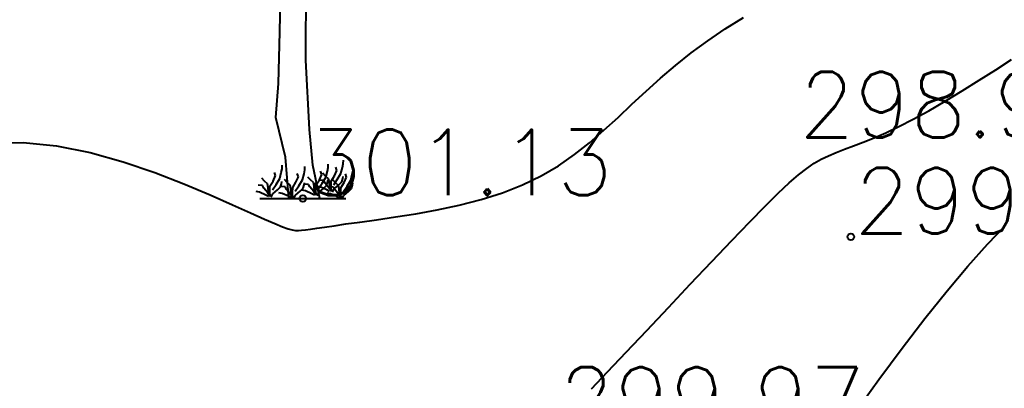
# Model space of a CAD drawing. Extents: x 524954 to 526204, y 9523489 to 9524010.
# Drawn here: x 526006.13 to 526021.13, y 9523796.88 to 9523802.49 of the extents above; entities that cross this region are included whole.
import ezdxf
from ezdxf.enums import TextEntityAlignment as Align

# ---------------------------------------------------------------- set-up
doc = ezdxf.new("R2010")
doc.units = 0
doc.header["$PDMODE"] = 33
doc.header["$PDSIZE"] = 0.1
doc.linetypes.add('ACAD_ISO12W100', pattern=[21, 12, -3, 0, -3, 0, -3])
for name, color, linetype in [('Arbre', 34, 'ACAD_ISO12W100'), ('CN_01_00', 3, 'Continuous'), ('CN_10_00', 1, 'Continuous'), ('TopoAlt', 3, 'Continuous'), ('TOPOJIS', 7, 'Continuous')]:
    doc.layers.add(name, color=color, linetype=linetype)
doc.styles.add('Simplex 1.0', font='Simplex.shx', dxfattribs={"width": 0.99, "height": 1})

# ---------------------------------------------------------------- blocks, each defined once
blk = doc.blocks.new('TCPOINT M')
at = {"color": 0}
blk.add_point((0, 0), dxfattribs=at)
at = {"layer": 'TopoAlt', "style": 'Simplex 1.0', "width": 0.99}
blk.add_attdef('ALT', (0.15, 0.15), '', height=1, dxfattribs=at)
blk = doc.blocks.new('v088')
at = {"linetype": 'Continuous'}
for p, q in [((0.045, 2.625), (0.064, 3.179)), ((-0.352, 2.542), (-0.344, 3.046)), ((0.043, 2.109), (0.045, 2.625)), ((-0.373, 1.752), (-0.352, 2.542)), ((0.102, 1.053), (0.043, 2.109)), ((-0.412, 1.235), (-0.373, 1.752)), ((-0.268, 0.628), (-0.412, 1.235)), ((0.151, 0.506), (0.102, 1.053)), ((-0.213, 0), (-0.268, 0.628)), ((-0.329, 0.397), (-0.317, 0.454)), ((-0.317, 0.454), (-0.315, 0.507)), ((0.029, 0.435), (0.031, 0.488)), ((0.256, 0), (0.151, 0.506)), ((0.373, 0.416), (0.385, 0.474)), ((0.385, 0.474), (0.387, 0.526)), ((0.517, 0.426), (0.5, 0.476)), ((0.579, 0.38), (0.603, 0.474)), ((0.603, 0.474), (0.615, 0.531)), ((0.615, 0.531), (0.618, 0.584)), ((0.765, 0.43), (0.767, 0.483)), ((-0.587, 0.264), (-0.627, 0.308)), ((-0.452, 0.267), (-0.416, 0.349)), ((-0.416, 0.349), (-0.433, 0.399)), ((-0.409, 0.214), (-0.353, 0.303)), ((-0.353, 0.303), (-0.329, 0.397)), ((-0.106, 0.248), (-0.07, 0.329)), ((-0.07, 0.329), (-0.087, 0.38)), ((-0.007, 0.284), (0.017, 0.377)), ((0.017, 0.377), (0.029, 0.435)), ((0.115, 0.284), (0.075, 0.327)), ((0.25, 0.286), (0.286, 0.368)), ((0.286, 0.368), (0.269, 0.418)), ((0.293, 0.233), (0.349, 0.322)), ((0.346, 0.341), (0.305, 0.385)), ((0.392, 0.301), (0.346, 0.341)), ((0.349, 0.322), (0.373, 0.416)), ((0.404, 0.243), (0.392, 0.301)), ((0.43, 0.264), (0.481, 0.344)), ((0.481, 0.344), (0.517, 0.426)), ((0.524, 0.291), (0.579, 0.38)), ((0.591, 0.255), (0.606, 0.303)), ((0.606, 0.303), (0.613, 0.337)), ((0.63, 0.243), (0.666, 0.325)), ((0.666, 0.325), (0.649, 0.375)), ((0.728, 0.279), (0.752, 0.373)), ((0.752, 0.373), (0.765, 0.43)), ((-0.618, 0.197), (-0.683, 0.202)), ((-0.596, 0.159), (-0.618, 0.197)), ((-0.536, 0.087), (-0.596, 0.159)), ((-0.541, 0.224), (-0.587, 0.264)), ((-0.529, 0.166), (-0.541, 0.224)), ((-0.524, 0.099), (-0.529, 0.166)), ((-0.505, 0.106), (-0.502, 0.188)), ((-0.502, 0.188), (-0.452, 0.267)), ((-0.464, 0.132), (-0.409, 0.214)), ((-0.387, 0.132), (-0.341, 0.178)), ((-0.341, 0.178), (-0.327, 0.226)), ((-0.272, 0.178), (-0.337, 0.183)), ((-0.327, 0.226), (-0.32, 0.26)), ((-0.24, 0.245), (-0.281, 0.288)), ((-0.25, 0.139), (-0.272, 0.178)), ((-0.195, 0.204), (-0.24, 0.245)), ((-0.183, 0.147), (-0.195, 0.204)), ((-0.159, 0.087), (-0.156, 0.168)), ((-0.156, 0.168), (-0.106, 0.248)), ((-0.118, 0.113), (-0.063, 0.195)), ((-0.063, 0.195), (-0.007, 0.284)), ((-0.041, 0.113), (0.005, 0.159)), ((0.005, 0.159), (0.019, 0.207)), ((0.019, 0.207), (0.026, 0.24)), ((0.084, 0.216), (0.019, 0.221)), ((0.106, 0.178), (0.084, 0.216)), ((0.166, 0.106), (0.106, 0.178)), ((0.161, 0.243), (0.115, 0.284)), ((0.173, 0.185), (0.161, 0.243)), ((0.178, 0.118), (0.173, 0.185)), ((0.197, 0.125), (0.2, 0.207)), ((0.2, 0.207), (0.25, 0.286)), ((0.272, 0.173), (0.221, 0.183)), ((0.238, 0.151), (0.293, 0.233)), ((0.243, 0.091), (0.315, 0.151)), ((0.315, 0.274), (0.25, 0.279)), ((0.365, 0.13), (0.272, 0.173)), ((0.337, 0.236), (0.315, 0.274)), ((0.315, 0.151), (0.361, 0.197)), ((0.397, 0.163), (0.337, 0.236)), ((0.361, 0.197), (0.375, 0.245)), ((0.375, 0.245), (0.382, 0.279)), ((0.433, 0.108), (0.397, 0.163)), ((0.464, 0.173), (0.399, 0.178)), ((0.409, 0.175), (0.404, 0.243)), ((0.428, 0.183), (0.43, 0.264)), ((0.433, 0.113), (0.428, 0.183)), ((0.495, 0.24), (0.454, 0.284)), ((0.486, 0.135), (0.464, 0.173)), ((0.469, 0.209), (0.524, 0.291)), ((0.474, 0.149), (0.546, 0.209)), ((0.541, 0.2), (0.495, 0.24)), ((0.553, 0.142), (0.541, 0.2)), ((0.546, 0.209), (0.591, 0.255)), ((0.577, 0.082), (0.579, 0.163)), ((0.579, 0.163), (0.63, 0.243)), ((0.618, 0.108), (0.673, 0.19)), ((0.673, 0.19), (0.728, 0.279)), ((0.695, 0.108), (0.74, 0.154)), ((0.74, 0.154), (0.755, 0.202)), ((0.755, 0.202), (0.762, 0.236)), ((-0.661, 0.096), (-0.712, 0.106)), ((-0.567, 0.053), (-0.661, 0.096)), ((-0.654, 0), (0.654, 0)), ((-0.527, 0.031), (-0.567, 0.053)), ((-0.5, 0.031), (-0.536, 0.087)), ((-0.5, 0.036), (-0.505, 0.106)), ((-0.483, 0.022), (-0.459, 0.072)), ((-0.459, 0.072), (-0.387, 0.132)), ((-0.315, 0.077), (-0.365, 0.087)), ((-0.221, 0.034), (-0.315, 0.077)), ((-0.19, 0.067), (-0.25, 0.139)), ((-0.18, 0.012), (-0.221, 0.034)), ((-0.154, 0.012), (-0.19, 0.067)), ((-0.178, 0.079), (-0.183, 0.147)), ((-0.154, 0.017), (-0.159, 0.087)), ((-0.137, 0.002), (-0.113, 0.053)), ((-0.113, 0.053), (-0.041, 0.113)), ((0.041, 0.115), (-0.01, 0.125)), ((0.135, 0.072), (0.041, 0.115)), ((0.175, 0.05), (0.135, 0.072)), ((0.202, 0.05), (0.166, 0.106)), ((0.202, 0.055), (0.197, 0.125)), ((0.219, 0.041), (0.243, 0.091)), ((0.406, 0.108), (0.365, 0.13)), ((0.421, 0.072), (0.37, 0.082)), ((0.514, 0.029), (0.421, 0.072)), ((0.45, 0.099), (0.474, 0.149)), ((0.546, 0.063), (0.486, 0.135)), ((0.555, 0.007), (0.514, 0.029)), ((0.582, 0.007), (0.546, 0.063)), ((0.558, 0.075), (0.553, 0.142)), ((0.582, 0.012), (0.577, 0.082)), ((0.599, -0.002), (0.623, 0.048)), ((0.623, 0.048), (0.695, 0.108))]:
    blk.add_line(p, q, dxfattribs=at)

msp = doc.modelspace()

# ---------------------------------------------------------------- linework, layer by layer
at = {"layer": 'CN_01_00', "flags": 128}
for points, elevation in [([(526005.687, 9523800.608), (526006.181, 9523800.621), (526006.69, 9523800.57), (526007.202, 9523800.467), (526007.704, 9523800.327), (526008.184, 9523800.164), (526008.63, 9523799.992), (526009.03, 9523799.823), (526009.37, 9523799.672), (526009.643, 9523799.55), (526009.855, 9523799.455), (526010.014, 9523799.386), (526010.132, 9523799.337), (526010.216, 9523799.305), (526010.278, 9523799.288), (526010.327, 9523799.28), (526010.372, 9523799.28), (526010.422, 9523799.283), (526010.483, 9523799.29), (526010.558, 9523799.3), (526010.653, 9523799.314), (526010.771, 9523799.331), (526010.917, 9523799.353), (526011.095, 9523799.379), (526011.31, 9523799.409), (526011.564, 9523799.444), (526011.85, 9523799.486), (526012.161, 9523799.535), (526012.487, 9523799.595), (526012.821, 9523799.667), (526013.155, 9523799.753), (526013.48, 9523799.854), (526013.787, 9523799.974), (526014.071, 9523800.112), (526014.333, 9523800.267), (526014.577, 9523800.437), (526014.807, 9523800.618), (526015.028, 9523800.808), (526015.243, 9523801.004), (526015.455, 9523801.203), (526015.67, 9523801.403), (526015.891, 9523801.601), (526016.119, 9523801.796), (526016.358, 9523801.987), (526016.609, 9523802.172), (526016.874, 9523802.352), (526017.156, 9523802.524)], 301), ([(526018.864, 9523796.524), (526019.216, 9523797.01), (526019.569, 9523797.486), (526019.917, 9523797.94), (526020.254, 9523798.361), (526020.573, 9523798.737), (526020.872, 9523799.07), (526021.15, 9523799.362)], 299)]:
    msp.add_lwpolyline(points, dxfattribs=dict(at, elevation=elevation))
at = {"layer": 'CN_10_00', "elevation": 300, "flags": 128}
msp.add_lwpolyline([(526014.839, 9523796.867), (526015.083, 9523797.124), (526015.368, 9523797.426), (526015.681, 9523797.758), (526016.01, 9523798.108), (526016.343, 9523798.462), (526016.669, 9523798.806), (526016.976, 9523799.127), (526017.251, 9523799.413), (526017.485, 9523799.652), (526017.683, 9523799.847), (526017.85, 9523800.004), (526017.992, 9523800.128), (526018.117, 9523800.227), (526018.23, 9523800.304), (526018.338, 9523800.367), (526018.448, 9523800.42), (526018.565, 9523800.469), (526018.69, 9523800.518), (526018.828, 9523800.569), (526018.977, 9523800.626), (526019.142, 9523800.692), (526019.322, 9523800.77), (526019.52, 9523800.863), (526019.738, 9523800.974), (526019.975, 9523801.104), (526020.227, 9523801.25), (526020.486, 9523801.407), (526020.745, 9523801.569), (526020.998, 9523801.73), (526021.238, 9523801.887)], dxfattribs=at)

# ---------------------------------------------------------------- block references
at = {"layer": 'Arbre'}
msp.add_blockref('v088', (526010.442, 9523799.767), dxfattribs=at)
at = {"layer": 'TOPOJIS'}
ref = msp.add_blockref('TCPOINT M', (526022.715, 9523800.648, 298.97), dxfattribs=at)
ref.add_attrib('ALT', '298.97', dxfattribs={"layer": 'TopoAlt', "height": 1, "style": 'Simplex 1.0', "width": 0.99}).set_placement((526022.665, 9523800.698, 298.97), align=Align.RIGHT)
ref = msp.add_blockref('TCPOINT M', (526010.442, 9523799.767, 301.13), dxfattribs=at)
ref.add_attrib('ALT', '301.13', (526010.492, 9523799.817, 301.13), dxfattribs={"layer": 'TopoAlt', "height": 1, "style": 'Simplex 1.0', "width": 0.99})
ref = msp.add_blockref('TCPOINT M', (526018.789, 9523799.184, 299.49), dxfattribs=at)
ref.add_attrib('ALT', '299.49', (526018.839, 9523799.234, 299.49), dxfattribs={"layer": 'TopoAlt', "height": 1, "style": 'Simplex 1.0', "width": 0.99})
ref = msp.add_blockref('TCPOINT M', (526014.289, 9523796.149, 299.97), dxfattribs=at)
ref.add_attrib('ALT', '299.97', (526014.339, 9523796.199, 299.97), dxfattribs={"layer": 'TopoAlt', "height": 1, "style": 'Simplex 1.0', "width": 0.99})

doc.saveas('drawing.dxf')
